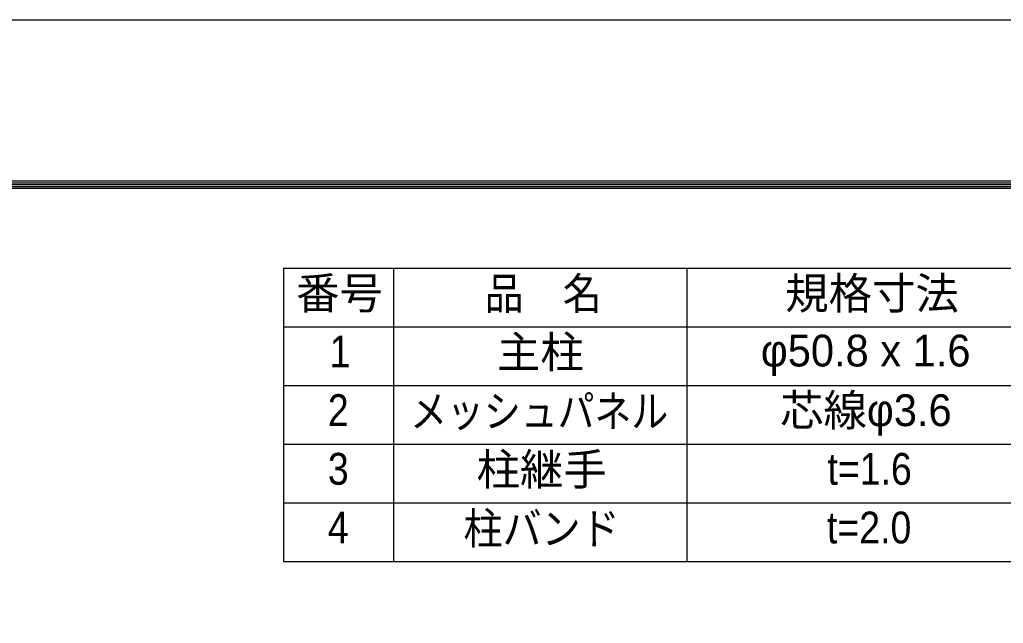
# Model space of a CAD drawing. Units: millimetres, scale not verified. Extents: x -4200 to 4200, y -2970 to 2970.
# Drawn here: x 812 to 2154, y 2147 to 2970 of the extents above; entities that cross this region are included whole.
import ezdxf
from ezdxf.enums import TextEntityAlignment as Align

# ---------------------------------------------------------------- set-up
doc = ezdxf.new("R2010")
doc.units = ezdxf.units.MM
doc.header["$LTSCALE"] = 10
doc.layers.add('0-0_D-MTR-TXT', color=7, linetype='Continuous')
doc.layers.add('0-1_D-MTR-FRAM', color=7, linetype='Continuous', lineweight=25)
doc.layers.add('0-3_D-TTL', color=7, linetype='Continuous', lineweight=25)
doc.styles.add('ＭＳ Ｐゴシック', font='')
doc.styles.get('ＭＳ Ｐゴシック').set_extended_font_data('MS PGothic')

msp = doc.modelspace()

# ---------------------------------------------------------------- linework, layer by layer
at = {"layer": '0-1_D-MTR-FRAM'}
for p, q in [((1172.39, 2631.05), (3822.39, 2631.05)), ((1172.39, 2631.05), (1172.39, 2231.05)), ((1322.39, 2631.05), (1322.39, 2231.05)), ((1722.39, 2631.05), (1722.39, 2231.05)), ((1172.39, 2551.05), (3822.39, 2551.05)), ((1172.39, 2471.05), (3822.39, 2471.05)), ((1172.39, 2391.05), (3822.39, 2391.05)), ((1172.39, 2311.05), (3822.39, 2311.05)), ((1172.39, 2231.05), (3822.39, 2231.05))]:
    msp.add_line(p, q, dxfattribs=at)
at = {"layer": '0-3_D-TTL', "color": 2}
msp.add_lwpolyline([(-4200, 2970), (4200, 2970), (4200, -2970), (-4200, -2970)], close=True, dxfattribs=at)
at = {"layer": '0-3_D-TTL'}
for points in [[(-3930, 2750), (3930, 2750), (3930, -2750), (-3930, -2750)], [(-3927.5, 2747.5), (3927.5, 2747.5), (3927.5, -2747.5), (-3927.5, -2747.5)], [(-3925, 2745), (3925, 2745), (3925, -2745), (-3925, -2745)], [(-3922.5, 2742.5), (3922.5, 2742.5), (3922.5, -2742.5), (-3922.5, -2742.5)], [(-3920, 2740), (3920, 2740), (3920, -2740), (-3920, -2740)]]:
    msp.add_lwpolyline(points, close=True, dxfattribs=at)

# ---------------------------------------------------------------- texts
at = {"layer": '0-0_D-MTR-TXT', "style": 'ＭＳ Ｐゴシック'}
for s, height, p in [('番号', 43.4, (1189.59, 2562.37)), ('規格寸法', 43.4, (1856.75, 2562.05)), ('主柱', 43.4, (1463.55, 2481.93)), ('φ50.8 x 1.6', 43.38, (1823.39, 2483.97)), ('芯線φ3.6', 43.38, (1849.73, 2402.61)), ('柱継手', 43.4, (1435.73, 2321.81))]:
    msp.add_text(s, height=height, dxfattribs=at).set_placement(p, align=Align.BOTTOM_LEFT)
for s, height, width, p in [('品\u3000名', 43.4, 0.9, (1446.73, 2561.81)), ('1', 43.4, 0.9, (1235.25, 2482.61)), ('2', 43.4, 0.9, (1232.85, 2402.71)), ('メッシュパネル', 43.38, 0.85, (1345.07, 2401.23)), ('3', 43.4, 0.9, (1232.85, 2322.71)), ('t=1.6', 43.4, 0.9, (1914.25, 2322.61)), ('4', 43.4, 0.9, (1232.73, 2242.71)), ('柱バンド', 43.38, 0.9, (1417.89, 2241.37)), ('t=2.0', 43.4, 0.9, (1913.67, 2242.61))]:
    msp.add_text(s, height=height, dxfattribs=dict(at, width=width)).set_placement(p, align=Align.BOTTOM_LEFT)

doc.saveas('drawing.dxf')
